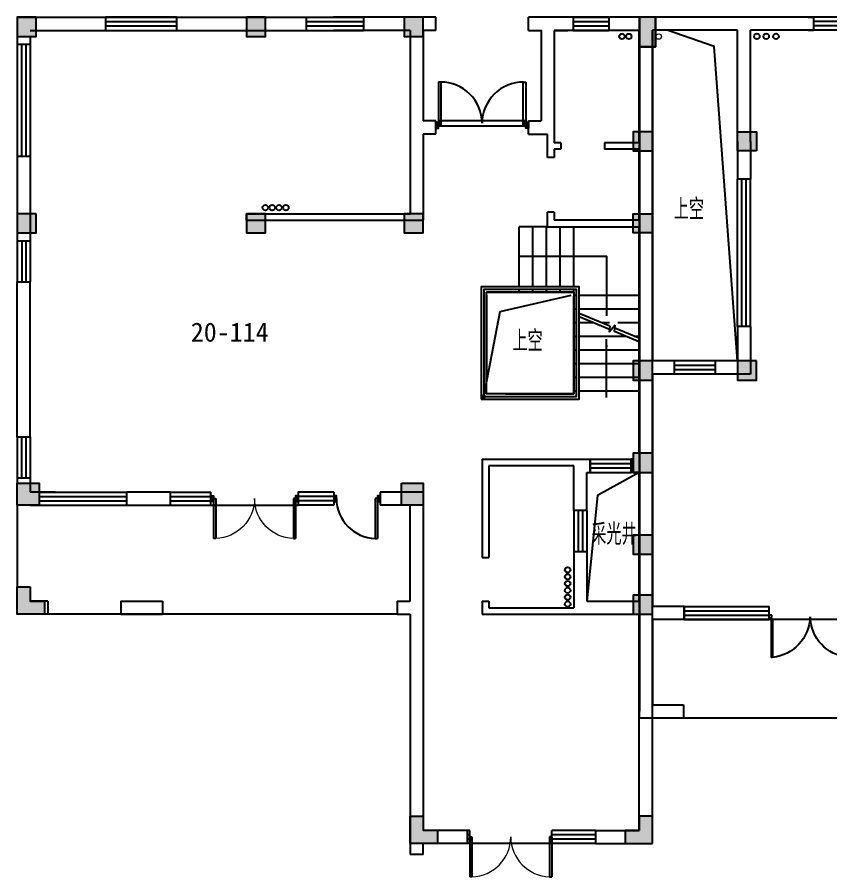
# Model space of a CAD drawing. Extents: x 296441 to 853063, y 459050 to 1117990.
# Drawn here: x 434101 to 449011, y 724480 to 740233 of the extents above; entities that cross this region are included whole.
import ezdxf
from ezdxf.enums import TextEntityAlignment as Align

# ---------------------------------------------------------------- set-up
doc = ezdxf.new("R2010")
doc.units = 0
doc.header["$LTSCALE"] = 1000
for name, pattern in [('20-PLAN-BS01-P$0$BSMT-PLAN-BS01-P$0$BSMT-PLAN-BS01-P$0$HIDDEN2', [4.7625, 3.175, -1.5875]), ('5-GRID$0$CENTER2', [28.575, 19.05, -3.175, 3.175, -3.175]), ('E1-FL01$0$HIDDEN2', [4.7625, 3.175, -1.5875])]:
    doc.linetypes.add(name, pattern=pattern)
for name, color, linetype in [('0-COL', 50, 'Continuous'), ('0-COL-H1', 170, 'Continuous'), ('5-GRID$0$G-GRID', 8, '5-GRID$0$CENTER2'), ('A-FL01$0$水条件', 2, 'Continuous'), ('C1-PLAN-FL03-P$0$A-ANNO-IDEN', 2, 'Continuous'), ('dianti-BM01$0$A-STRS', 4, 'Continuous'), ('DIM_LEAD', 3, 'Continuous'), ('DIM_SYMB', 3, 'Continuous'), ('DZ-3-PLAN-FL01$0$A-DOOR', 4, 'Continuous'), ('DZ-3-TEXT-FL01$0$A-ROOM-IDEN', 4, 'Continuous'), ('DZ-TEXT-FL01$0$A-ROOM-IDEN', 4, 'Continuous'), ('E1-BS01-18-19$0$A-OVLK', 140, 'Continuous'), ('E1-FL01$0$A-ANNO-SYMB', 6, 'Continuous'), ('E1-FL01$0$A-HOLE', 211, 'Continuous'), ('E1-FL01$0$A-STRS', 4, 'Continuous'), ('E1-FL01$0$A-WALL-INTR', 51, 'E1-FL01$0$HIDDEN2'), ('E1-FL02$0$A-PLUM', 4, 'Continuous'), ('E1-FL02$0$A-STRS', 4, 'Continuous'), ('E1-FL03$0$A-HOLE', 211, 'Continuous'), ('E1-FL03$0$A-STRS', 4, 'Continuous'), ('E2-E3-FL01$0$E1-FL01$0$A-FLOR', 23, 'Continuous'), ('E2-E3-FL01$0$huachuangN$0$A-OVLK', 140, 'Continuous'), ('E4-FL01$0$A-HOLE', 211, 'Continuous'), ('E4-FL01$0$A-SECT-STONE', 42, 'Continuous'), ('E4-FL01$0$A-WALL', 1, 'Continuous'), ('G-FL01$0$A-ANNO-ARRW', 2, 'Continuous'), ('G-FL01$0$A-ANNO-SYMB', 6, 'Continuous'), ('G-FL01$0$A-DOOR', 4, 'Continuous'), ('G-FL01$0$A-HOLE', 211, 'Continuous'), ('G-FL01$0$A-OVLK', 140, 'Continuous'), ('G-FL01$0$A-STRS', 4, 'Continuous'), ('G-FL01$0$A-WALL', 1, 'Continuous'), ('G-FL01$0$M3b-FL01$0$A-WIND', 4, 'Continuous'), ('G-FL01$0$M3b-FL01$0$A_OTHER_0', 14, 'Continuous'), ('H-BM01$0$A-HRAL', 5, 'Continuous'), ('H-BM01$0$A-STRS', 4, 'Continuous'), ('huachuangN$0$A-SECT-STONE', 42, 'Continuous'), ('huachuangN$0$A-SECT-WIND', 155, 'Continuous'), ('huachuangN$0$A-WALL', 1, 'Continuous'), ('menchuangtao1$0$A-WALL', 1, 'Continuous'), ('menchuangtao1$0$A_CUR_FRAME', 112, 'Continuous'), ('mentouS-2$0$A-WALL', 1, 'Continuous'), ('mentouS-2$0$M3b-FL01$0$A-WIND', 4, 'Continuous'), ('mentouS-2$0$M3b-FL01$0$A_OTHER_0', 14, 'Continuous'), ('WALL', 242, 'Continuous'), ('WALL-MOVE', 41, 'Continuous'), ('ZT2_分格--轮廓-------LM、DY', 80, 'Continuous')]:
    doc.layers.add(name, color=color, linetype=linetype)
doc.layers.add('E1-BS01-18-19$0$ENTR-DETL-P$0$A-ANNO-NPLT', color=215, linetype='Continuous', plot=False)
doc.layers.add('E1-FL02$0$P-SEWG-EQPM', color=4, linetype='Continuous', lineweight=0)
doc.styles.add('C1-PLAN-FL03-P$0$GOA_03_黑体_1.00', font='simhei.ttf')
doc.styles.get("Standard").update_dxf_attribs({"font": 'gbenor.shx', "bigfont": 'gbcbig.shx'})

# ---------------------------------------------------------------- blocks, each defined once
blk = doc.blocks.new('C1-PLAN-FL03-P$0$GOA_A-roomnumber1')
blk = doc.blocks.new('G-FL01$0$$DorLib2D$00000002')
for p, q in [((-0.5, 0), (-0.5, 0.4875)), ((-0.475, 0.4875), (-0.5, 0.4875)), ((-0.475, 0), (-0.475, 0.4875)), ((0.475, 0), (0.475, 0.4875)), ((0.475, 0.4875), (0.5, 0.4875)), ((0.5, 0), (0.5, 0.4875)), ((-0.5, 0), (-0.475, 0)), ((0.5, 0), (0.475, 0))]:
    blk.add_line(p, q)
at = {"lineweight": 13}
for centre, start, end in [((-0.4875, 0), 0, 88.53072), ((0.4875, 0), 91.46928, 180)]:
    blk.add_arc(centre, 0.4875, start, end, dxfattribs=at)
blk = doc.blocks.new('A$C5F0F141B')
at = {"color": 2}
for p, q in [((-4521, 14899, -15), (-5821, 14899, -15)), ((-4521, 14899, -15), (-4521, 14659, -15)), ((-2146, 14899, -8), (-1096, 14899, -8)), ((-2096, 14899), (-1146, 14899, -15)), ((2749, 14899, -15), (2749, 14659, -15)), ((3399, 14899, -15), (3399, 14659, -15)), ((-3891, 5959), (-2291, 5959, 4)), ((854, -241, -26), (854, -1, -15)), ((2354, -241, -26), (2354, -1, -15))]:
    blk.add_line(p, q, dxfattribs=at)
for points, elevation in [([(-5821, 14899), (-4521, 14899)], -15), ([(-5821, 14819), (-4521, 14819)], -15), ([(-2146, 14899), (-1096, 14899)], -8), ([(-2146, 14819), (-1096, 14819)], -8), ([(2749, 14899), (3399, 14899)], -15), ([(2749, 14819), (3399, 14819)], -15), ([(-5821, 14739), (-4521, 14739)], -15), ([(-5821, 14659), (-4521, 14659)], -15), ([(-2146, 14739), (-1096, 14739)], -8), ([(-2146, 14659), (-1096, 14659)], -8), ([(2749, 14739), (3399, 14739)], -15), ([(2749, 14659), (3399, 14659)], -15), ([(2279, 11059), (1759, 11059)], -15), ([(3059, 6799), (3809, 6799)], -15), ([(3059, 6719), (3809, 6719)], -15), ([(3059, 6639), (3809, 6639)], -15), ([(3059, 6559), (3809, 6559)], -15), ([(-7441, 6458), (-7201, 6458)], -15), ([(-1641, 6199), (-2291, 6199), (-2291, 5959)], 4), ([(-1641, 6199), (-1641, 5959)], 4), ([(-1641, 6119), (-2291, 6119)], 4), ([(-1641, 6039), (-2291, 6039)], 4), ([(-1641, 5959), (-2291, 5959)], 4), ([(2759, 5859), (2759, 5109)], -15), ([(2839, 5859), (2839, 5109)], -15), ([(2919, 5859), (2919, 5109)], -15), ([(2999, 5859), (2999, 5109)], -15), ([(-481, 3959), (-6881, 3959)], -15)]:
    blk.add_lwpolyline(points, dxfattribs=dict(at, elevation=elevation))
for points in [[(4199, -241), (4199, 14359)], [(-3891, 5959), (-3891, 6199)], [(-7441, 5959), (-7441, 4459)], [(-4641, 5959), (-3891, 5959)]]:
    blk.add_lwpolyline(points, dxfattribs=at)
at = {"layer": '0-COL-H1', "color": 2}
for p, q in [((4199, 259), (3959, 259)), ((3959, 259), (3959, -1)), ((4199, -241), (4199, 259)), ((3699, -1), (3699, -241)), ((3959, -1), (3699, -1)), ((3699, -241), (4199, -241))]:
    blk.add_line(p, q, dxfattribs=at)
for points in [[(-7091, 14899), (-7441, 14899), (-7441, 14549), (-7091, 14549)], [(-2891, 14899), (-3241, 14899), (-3241, 14549), (-2891, 14549)], [(-1, 14899), (-351, 14899), (-351, 14549), (-1, 14549)], [(4259, 14899), (3959, 14899), (3959, 14359), (4259, 14359)], [(-7091, 11299), (-7441, 11299), (-7441, 10949), (-7091, 10949)], [(-2891, 11299), (-3241, 11299), (-3241, 10949), (-2891, 10949)], [(-1, 11299), (-351, 11299), (-351, 10949), (-1, 10949)], [(4199, 10949), (3849, 10949), (3849, 11299), (4199, 11299)], [(4199, 6909), (3849, 6909), (3849, 6559), (4199, 6559)], [(-7441, 6359), (-7041, 6359), (-7041, 5959), (-7441, 5959)], [(-401, 6359), (-1, 6359), (-1, 5959), (-401, 5959)], [(0, 260), (0, 0), (260, 0), (260, -240), (-240, -240), (-240, 260)]]:
    blk.add_lwpolyline(points, close=True, dxfattribs=at)
at = {"layer": '0-COL-H1', "color": 2, "elevation": 0}
for points in [[(-7201, 4459), (-7201, 4199), (-6941, 4199), (-6941, 3959), (-7441, 3959), (-7441, 4459)], [(4199, 4309), (3849, 4309), (3849, 3959), (4199, 3959)]]:
    blk.add_lwpolyline(points, close=True, dxfattribs=at)
at = {"layer": '0-COL-H1', "color": 2}
for points in [[(-7441, 14549), (-7441, 14899), (-7091, 14549), (-7091, 14899)], [(-3241, 14549), (-3241, 14899), (-2891, 14549), (-2891, 14899)], [(-351, 14549), (-351, 14899), (-1, 14549), (-1, 14899)], [(3959, 14359), (3959, 14899), (4259, 14359), (4259, 14899)], [(-7441, 10949), (-7441, 11299), (-7091, 10949), (-7091, 11299)], [(-3241, 10949), (-3241, 11299), (-2891, 10949), (-2891, 11299)], [(-351, 10949), (-351, 11299), (-1, 10949), (-1, 11299)], [(3849, 11299), (3849, 10949), (4199, 11299), (4199, 10949)], [(3849, 6559), (3849, 6909), (4199, 6559), (4199, 6909)], [(-7041, 5959), (-7041, 6359), (-7441, 5959), (-7441, 6359)], [(-1, 5959), (-1, 6359), (-401, 5959), (-401, 6359)], [(-7201, 4459, 0), (-7441, 4459, 0), (-7201, 4199, 0), (-7441, 3959, 0)], [(3849, 3959, 0), (3849, 4309, 0), (4199, 3959, 0), (4199, 4309, 0)], [(-7201, 4199, 0), (-7441, 3959, 0), (-6941, 4199, 0), (-6941, 3959, 0)], [(0, 260), (-240, 260), (0, 0), (-240, -240)], [(3959, 259), (4199, 259), (3959, -1), (4199, -241)], [(0, 0), (-240, -240), (260, 0), (260, -240)], [(3959, -1), (4199, -241), (3699, -1), (3699, -241)]]:
    blk.add_solid(points, dxfattribs=at)
at = {"layer": 'A-FL01$0$水条件', "color": 2}
for centre in [(3642, 14547, -15), (3767, 14547, -15), (-2893, 11410, -15), (-2768, 11410, -15), (-2643, 11410, -15), (-2518, 11410, -15), (2647, 4771, -15), (2647, 4646, -15), (2647, 4521, -15), (2647, 4396, -15), (2647, 4271, -15), (2647, 4146, -15)]:
    blk.add_circle(centre, 50, dxfattribs=at)
at = {"layer": 'dianti-BM01$0$A-STRS', "color": 2, "ltscale": 0.1, "elevation": -15}
blk.add_lwpolyline([(1759, 7999), (2759, 7999), (2759, 9789)], dxfattribs=at)
at = {"layer": 'DIM_LEAD', "color": 2, "const_width": 40}
blk.add_lwpolyline([(1127, 7956, 1), (1090, 7941, 1)], format="xyb", close=True, dxfattribs=at)
at = {"layer": 'E1-FL01$0$A-WALL-INTR', "color": 2, "ltscale": 0.08, "extrusion": (8.34702e-21, 4.5439e-05, 1)}
blk.add_line((-3241, 11179, -15), (-3241, 11299, -15), dxfattribs=at)
at = {"layer": 'E1-FL03$0$A-HOLE', "color": 2, "linetype": 'ByBlock'}
for p, q in [((2759, 9859, -15), (1159, 9859, -15)), ((1159, 9809, -15), (1159, 8329, -15))]:
    blk.add_line(p, q, dxfattribs=at)
at = {"layer": 'E1-FL03$0$A-HOLE', "color": 2, "linetype": 'ByBlock', "elevation": -15}
blk.add_lwpolyline([(1109, 7949), (1409, 9509), (2709, 9809)], dxfattribs=at)
blk.add_lwpolyline([(1159, 9859), (2759, 9859), (2759, 7999), (1159, 7999)], close=True, dxfattribs=at)
at = {"layer": 'G-FL01$0$A-ANNO-ARRW', "color": 2, "extrusion": (2.78234e-21, 2.27195e-05, 1), "elevation": 0}
for points in [[(1759, 10519), (3359, 10519), (3359, 9429)], [(3359, 7929), (3359, 8999)]]:
    blk.add_lwpolyline(points, dxfattribs=at)
at = {"layer": 'G-FL01$0$A-ANNO-ARRW', "color": 2, "extrusion": (2.78234e-21, 2.27195e-05, 1)}
for points in [[(3335, 9569, 0), (3359, 9429, 0), (3382, 9569, 0)], [(3335, 8859, 0), (3359, 8999, 0), (3382, 8859, 0)]]:
    blk.add_solid(points, dxfattribs=at)
at = {"layer": 'G-FL01$0$A-ANNO-SYMB', "color": 2, "extrusion": (2.78234e-21, 2.27195e-05, 1)}
for p, q in [((3421, 9238, -15), (2859, 9473, -15)), ((3413, 9178, -15), (2859, 9408, -15)), ((3519, 9258, -15), (3406, 9129, -15)), ((3421, 9238, -15), (3406, 9129, -15)), ((3502, 9141, -15), (3519, 9258, -15)), ((3939, 8960, -15), (3502, 9141, -15)), ((3939, 9024, -15), (3511, 9201, -15))]:
    blk.add_line(p, q, dxfattribs=at)
at = {"layer": 'G-FL01$0$A-DOOR', "color": 2, "extrusion": (-8.34702e-21, 4.5439e-05, 1)}
for p, q in [((-841, 6079), (-879, 6079)), ((-879, 6079), (-879, 5347)), ((-841, 6079), (-841, 5347)), ((-879, 5347), (-841, 5347))]:
    blk.add_line(p, q, dxfattribs=at)
at = {"layer": 'G-FL01$0$A-DOOR', "color": 2}
blk.add_arc((-860, 6079), 731, 180, 268.5307, dxfattribs=at)
at = {"layer": 'G-FL01$0$A-HOLE', "color": 2, "elevation": -15}
blk.add_lwpolyline([(3959, 6559), (3193, 6132), (2999, 4199)], dxfattribs=at)
at = {"layer": 'G-FL01$0$A-OVLK', "color": 2, "extrusion": (8.34702e-21, 4.5439e-05, 1)}
for p, q in [((-7441, 14404, -15), (-7441, 12354, -15)), ((-7360, 14404, 5), (-7360, 12354, 5)), ((-7281, 14404, -5), (-7281, 12354, -5)), ((-7201, 14404, -15), (-7201, 12354, -15)), ((-7441, 10799, -15), (-7441, 10049, -15)), ((-7359, 10799, -46), (-7359, 10049, -46)), ((-7281, 10799, -15), (-7281, 10049, -15)), ((-7201, 10799, -15), (-7201, 10049, -15)), ((-7441, 7209, -15), (-7441, 6458, -15)), ((-7360, 7209, -15), (-7360, 6458, 5)), ((-7281, 7209, -15), (-7281, 6458, -5)), ((-7201, 7209, -15), (-7201, 6458, -15)), ((854, -1, -15), (804, -1, -15)), ((854, -81, -15), (804, -81, -15)), ((3154, -1, -15), (2354, -1, -15)), ((3154, -81, -15), (2354, -81, -15)), ((854, -161, -15), (804, -161, -15)), ((3154, -241, -15), (804, -241, -15)), ((3154, -161, -15), (2354, -161, -15))]:
    blk.add_line(p, q, dxfattribs=at)
at = {"layer": 'G-FL01$0$A-OVLK', "color": 2, "extrusion": (-8.34702e-21, 4.5439e-05, 1)}
for p, q in [((-7041, 6199), (-5441, 6199)), ((-4641, 6199), (-3891, 6199)), ((-7041, 6119), (-5441, 6119)), ((-7041, 6039), (-5441, 6039)), ((-4641, 6119, 6), (-3891, 6119, 6)), ((-4641, 6039, 11), (-3891, 6039, 11)), ((-7041, 5959), (-5441, 5959))]:
    blk.add_line(p, q, dxfattribs=at)
at = {"layer": 'G-FL01$0$A-STRS', "color": 2, "ltscale": 0.1, "extrusion": (2.78234e-21, 2.27195e-05, 1)}
for p, q in [((1759, 9959, -15), (1759, 11059, -15)), ((2009, 9959, -15), (2009, 11059, -15)), ((2259, 9959, -15), (2259, 11057, -15)), ((2509, 9959, -15), (2509, 11059, -15)), ((2759, 9959, -15), (2759, 11059, -15)), ((1759, 9859, -15), (1759, 9909, -15)), ((2009, 9859, -15), (2009, 9909, -15)), ((2259, 9859, -15), (2259, 9909, -15)), ((2509, 9859, -15), (2509, 9909, -15)), ((2759, 9859, -15), (2759, 9909, -15)), ((2759, 9804, -15), (2809, 9804, -15)), ((2859, 9804, -15), (3939, 9804, -15)), ((2759, 9554, -15), (2809, 9554, -15)), ((2859, 9554, -15), (3939, 9554, -15)), ((2759, 9304, -15), (2809, 9304, -15)), ((2859, 9304, -15), (3111, 9304, -15)), ((3264, 9304, -15), (3413, 9304, -15)), ((3564, 9304, -15), (3939, 9304, -15)), ((2759, 9054, -15), (2809, 9054, -15)), ((2859, 9054, -15), (3712, 9054, -15)), ((3867, 9054, -15), (3939, 9054, -15)), ((2759, 8804, -15), (2809, 8804, -15)), ((2859, 8804, -15), (3939, 8804, -15)), ((2759, 8554, -15), (2809, 8554, -15)), ((2859, 8554, -15), (3939, 8554, -15)), ((2759, 8304, -15), (2809, 8304, -15)), ((2859, 8304, -15), (3939, 8304, -15)), ((2759, 8054, -15), (2809, 8054, -15)), ((2859, 8054, -15), (3939, 8054, -15))]:
    blk.add_line(p, q, dxfattribs=at)
at = {"layer": 'G-FL01$0$A-STRS', "color": 2, "ltscale": 0.1}
for p, q in [((1759, 9859, -15), (2759, 9859, -15)), ((2759, 9859, -15), (2759, 8054, -15))]:
    blk.add_line(p, q, dxfattribs=at)
at = {"layer": 'G-FL01$0$A-WALL', "color": 2}
for p, q in [((-7441, 7209), (-7441, 10049)), ((-7201, 7209), (-7201, 10049)), ((3959, -1), (3959, 3959)), ((3164, -1), (3959, -1)), ((3164, -241), (4199, -241))]:
    blk.add_line(p, q, dxfattribs=at)
at = {"layer": 'G-FL01$0$M3b-FL01$0$A-WIND', "color": 2, "extrusion": (8.34702e-21, -4.5439e-05, 1), "elevation": -4}
for points in [[(329, 12920), (329, 13700, 0.414214), (319, 13710), (289, 13710, 0.414214), (279, 13700), (279, 12920, 0.414214), (289, 12910), (319, 12910, 0.414214)], [(1829, 12920), (1829, 13700, -0.414214), (1839, 13710), (1869, 13710, -0.414214), (1879, 13700), (1879, 12920, -0.414214), (1869, 12910), (1839, 12910, -0.414214)]]:
    blk.add_lwpolyline(points, format="xyb", close=True, dxfattribs=at)
at = {"layer": 'G-FL01$0$M3b-FL01$0$A-WIND', "color": 2, "extrusion": (8.34702e-21, -4.5439e-05, 1)}
for centre, start, end in [((324, 12955, -4), 0.0007, 90.3664), ((1834, 12955, -4), 89.6336, 179.9993)]:
    blk.add_arc(centre, 755, start, end, dxfattribs=at)
at = {"layer": 'G-FL01$0$M3b-FL01$0$A_OTHER_0', "color": 2, "extrusion": (8.34702e-21, -4.5439e-05, 1), "elevation": -4}
blk.add_lwpolyline([(289, 12910), (1869, 12910, 0.414214), (1879, 12920), (1879, 12990, 0.414214), (1869, 13000), (289, 13000, 0.414214), (279, 12990), (279, 12920, 0.414214)], format="xyb", close=True, dxfattribs=at)
at = {"layer": 'G-FL01$0$M3b-FL01$0$A_OTHER_0', "color": 2, "extrusion": (8.34702e-21, -4.5439e-05, 1)}
for centre in [(304, 12955, -4), (1854, 12955, -4)]:
    blk.add_circle(centre, 15, dxfattribs=at)
at = {"layer": 'H-BM01$0$A-HRAL', "color": 2, "elevation": -15}
for points in [[(1059, 7899), (2859, 7899), (2859, 9959), (1059, 9959)], [(1109, 7949), (2809, 7949), (2809, 9909), (1109, 9909)]]:
    blk.add_lwpolyline(points, close=True, dxfattribs=at)
at = {"layer": 'H-BM01$0$A-STRS', "color": 2, "ltscale": 0.1}
blk.add_line((1509, 7999, -15), (2759, 7999, -15), dxfattribs=at)
at = {"layer": 'menchuangtao1$0$A-WALL', "color": 2, "extrusion": (8.34702e-21, 4.5439e-05, 1)}
for p, q in [((229, 12999, -27), (209, 12999, -27)), ((229, 12759, -27), (229, 12999, -27)), ((1929, 12999, -27), (1949, 12999, -27)), ((1929, 12759, -27), (1929, 12999, -27)), ((229, 12759, -27), (209, 12759, -27)), ((1929, 12759, -27), (1949, 12759, -27)), ((3809, 6799, -15), (3809, 6559, -15))]:
    blk.add_line(p, q, dxfattribs=at)
at = {"layer": 'menchuangtao1$0$A_CUR_FRAME', "color": 2, "extrusion": (8.34702e-21, 4.5439e-05, 1)}
for p, q in [((279, 12867, -4), (229, 12972, -4)), ((279, 12972, -4), (229, 12867, -4)), ((1879, 12867, -4), (1929, 12972, -4)), ((1879, 12972, -4), (1929, 12867, -4))]:
    blk.add_line(p, q, dxfattribs=at)
at = {"layer": 'menchuangtao1$0$A_CUR_FRAME', "color": 2, "extrusion": (-8.34702e-21, 4.5439e-05, 1)}
for p, q in [((-3841, 6131, 5), (-3891, 6026, 5)), ((-3841, 6026, 5), (-3891, 6131, 5)), ((-2341, 6131, 5), (-2291, 6026, 5)), ((-2341, 6026, 5), (-2291, 6131, 5)), ((-1641, 6131, 0), (-1591, 6026, 0)), ((-1641, 6026, 0), (-1591, 6131, 0)), ((-841, 6131, 0), (-791, 6026, 0)), ((-841, 6026, 0), (-791, 6131, 0))]:
    blk.add_line(p, q, dxfattribs=at)
at = {"layer": 'menchuangtao1$0$A_CUR_FRAME', "color": 2, "extrusion": (8.34702e-21, 4.5439e-05, 1), "elevation": -3}
for points in [[(229, 12972), (229, 12867), (279, 12867), (279, 12972)], [(1929, 12972), (1929, 12867), (1879, 12867), (1879, 12972)]]:
    blk.add_lwpolyline(points, close=True, dxfattribs=at)
at = {"layer": 'menchuangtao1$0$A_CUR_FRAME', "color": 2, "extrusion": (-8.34702e-21, 4.5439e-05, 1)}
for points, elevation in [([(-3891, 6026), (-3891, 6131), (-3841, 6131), (-3841, 6026)], 5), ([(-2291, 6026), (-2291, 6131), (-2341, 6131), (-2341, 6026)], 5), ([(-1591, 6026), (-1591, 6131), (-1641, 6131), (-1641, 6026)], 0), ([(-791, 6026), (-791, 6131), (-841, 6131), (-841, 6026)], 0)]:
    blk.add_lwpolyline(points, close=True, dxfattribs=dict(at, elevation=elevation))
at = {"layer": 'WALL', "color": 2, "extrusion": (8.34702e-21, 4.5439e-05, 1)}
for p, q in [((-7441, 14899, -15), (-7441, 14404, -15)), ((-7441, 14899, -15), (-5821, 14899, -15)), ((-5821, 14899, -15), (-5821, 14659, -15)), ((-4521, 14899, -15), (-2146, 14899, -8)), ((-2146, 14899, -8), (-2146, 14659, -8)), ((229, 14899, -15), (-1646, 14899, -15)), ((-1096, 14899, -8), (-1096, 14659, -8)), ((229, 14659, -15), (229, 14899, -15)), ((1929, 14659, -15), (1929, 14899, -15)), ((4199, 14899, -15), (1929, 14899, -15)), ((-7201, 14659, -15), (-5821, 14659, -15)), ((-4521, 14659, -15), (-2146, 14659, -8)), ((-241, 14659, -15), (-1646, 14659, -15)), ((-241, 14659, -15), (-241, 11299, -15)), ((1929, 14659, -15), (2159, 14659, -15)), ((2399, 14659, -15), (2649, 14659, -15)), ((3959, 14659, -15), (2399, 14659, -15)), ((2399, 14659, -15), (2399, 12599, -15)), ((3959, 12599, -15), (3959, 14659, -15)), ((-7201, 14549), (-7201, 14404, -15)), ((229, 12999, -15), (-1, 12999, -15)), ((1929, 12999, -15), (2159, 12999, -15)), ((-1, 12759, -15), (-1, 11179, -15)), ((229, 12759, -15), (-1, 12759, -15)), ((1929, 12759, -15), (2279, 12759, -15)), ((2279, 12479, -15), (2279, 12759, -15)), ((2279, 12326, -15), (2279, 12479, -15)), ((2519, 12599, -15), (2399, 12599, -15)), ((2519, 12479, -15), (2399, 12479, -15)), ((2399, 12479, -15), (2399, 12326, -15)), ((2519, 12599, -15), (2519, 12479, -15)), ((3959, 12599, -15), (3319, 12599, -15)), ((3319, 12599, -15), (3319, 12479, -15)), ((3959, 12479, -15), (3319, 12479, -15)), ((3959, 11179, -15), (3959, 12479, -15)), ((-7441, 12354, -15), (-7441, 10799, -15)), ((-7201, 12354, -15), (-7201, 10799, -15)), ((2399, 12326, -15), (2279, 12326, -15)), ((-3241, 11299, -15), (-241, 11299, -15)), ((2399, 11326, -15), (2279, 11326, -15)), ((2279, 11059, -15), (2279, 11326, -15)), ((2399, 11326, -15), (2399, 11179, -15)), ((-3241, 11179, -15), (-1, 11179, -15)), ((3959, 11179, -15), (2399, 11179, -15)), ((3959, 6909), (3959, 11059, -15)), ((-7441, 7209, -15), (-7441, 10049, -15)), ((-7201, 7209, -15), (-7201, 10049, -15)), ((1079, 6799, -15), (1079, 4999, -15)), ((1079, 6799, -15), (3059, 6799, -15)), ((3059, 6799, -15), (3059, 6559, -15)), ((3059, 6559, -15), (3059, 6799, -15)), ((3809, 6559, -15), (3809, 6799, -15)), ((3849, 6799), (3809, 6799, -15)), ((2759, 6679, -15), (1199, 6679, -15)), ((1199, 6679, -15), (1199, 4999, -15)), ((2759, 5859, -15), (2759, 6679, -15)), ((2999, 5859, -15), (2999, 6559, -15)), ((2999, 6559, -15), (3059, 6559, -15)), ((3959, 6559, -15), (3809, 6559, -15)), ((3959, 4199, -15), (3959, 6559, -15)), ((-7201, 6459, -15), (-7201, 6199, -15)), ((-6746, 6199, -15), (-7201, 6199, -15)), ((-4641, 6199), (-5441, 6199)), ((-1, 6199, -15), (-791, 6199)), ((-1, 6199, -15), (-1, -1, -15)), ((-7201, 5959, -15), (-7041, 5959, 0)), ((-5441, 5959), (-4641, 5959)), ((-241, 5959, -15), (-791, 5959)), ((-241, 4199, -15), (-241, 5959, -15)), ((2999, 5859, -15), (2759, 5859, -15)), ((2759, 5109, -15), (2999, 5109, -15)), ((2759, 5109, -15), (2759, 4079, -15)), ((2999, 5109, -15), (2999, 4199, -15)), ((1079, 4999, -15), (1199, 4999, -15)), ((-6881, 4199, -15), (-7201, 4199, -15)), ((-6881, 4199, -15), (-6881, 3959, -15)), ((-6881, 4199, -15), (-6881, 3959, -15)), ((-481, 4199, -15), (-481, 3959, -15)), ((-481, 4199, -15), (-481, 3959, -15)), ((-481, 4199, -15), (-241, 4199, -15)), ((1079, 4199, -15), (1199, 4199, -15)), ((1079, 4199, -15), (1079, 3959, -15)), ((1199, 4199, -15), (1199, 4079, -15)), ((2999, 4199, -15), (3959, 4199, -15)), ((-6881, 3959, -15), (-7441, 3959, -15)), ((-481, 3959, -15), (-241, 3959, -15)), ((-241, 3959, -15), (-241, -441, -15)), ((1079, 3959, -15), (3959, 3959, -15)), ((1199, 4079, -15), (2759, 4079, -15)), ((3959, -1, -15), (3959, 3959, -15)), ((804, -1, -15), (-1, -1, -15)), ((804, -1, -15), (804, -241, -15)), ((3154, -1, -15), (3154, -241, -15)), ((3154, -1, -15), (3959, -1, -15)), ((-1, -441, -15), (-1, -241, -15)), ((804, -241, -15), (-1, -241, -15)), ((3154, -241, -15), (3959, -241, -15)), ((-1, -441, -15), (-241, -441, -15))]:
    blk.add_line(p, q, dxfattribs=at)
at = {"layer": 'WALL', "color": 2}
for p, q in [((-7441, 14404, -15), (-7201, 14404, -15)), ((229, 12759, -15), (229, 12999, -15)), ((1929, 12759, -15), (1929, 12999, -15)), ((-7441, 12354, -15), (-7201, 12354, -15)), ((2279, 11059, -15), (3959, 11059, -15)), ((-7441, 10799, -15), (-7201, 10799, -15)), ((-7441, 10049, -15), (-7201, 10049, -15)), ((-7441, 7209, -15), (-7201, 7209, -15)), ((-7441, 6459, -15), (-7441, 6359))]:
    blk.add_line(p, q, dxfattribs=at)
at = {"layer": 'WALL', "color": 2, "extrusion": (-8.34702e-21, 4.5439e-05, 1)}
for p, q in [((-7041, 6199), (-7041, 5959)), ((-5441, 6199), (-5441, 5959)), ((-4641, 6199), (-4641, 5959)), ((-791, 6199), (-791, 5959)), ((-5541, 4199), (-5541, 3959)), ((-5541, 4199), (-5541, 3959)), ((-5541, 4199), (-4781, 4199)), ((-4781, 4199), (-4781, 3959)), ((-4781, 4199), (-4781, 3959)), ((-5541, 3959), (-4781, 3959))]:
    blk.add_line(p, q, dxfattribs=at)
at = {"layer": 'WALL', "color": 2, "extrusion": (8.34702e-21, 4.5439e-05, 1), "elevation": 0}
for points in [[(229, 14659), (-1, 14659), (-1, 12999)], [(2159, 14659), (2159, 14659), (2159, 12999)]]:
    blk.add_lwpolyline(points, dxfattribs=at)
at = {"layer": 'C1-PLAN-FL03-P$0$A-ANNO-IDEN', "color": 2}
ref = blk.add_blockref('C1-PLAN-FL03-P$0$GOA_A-roomnumber1', (-3548, 9399, 0), dxfattribs=at)
ref.add_attrib('房间编号', '20-114', dxfattribs={"layer": '0', "color": 2, "height": 350, "style": 'C1-PLAN-FL03-P$0$GOA_03_黑体_1.00'}).set_placement((-3546, 8954, 0), align=Align.CENTER)
at = {"layer": 'G-FL01$0$A-DOOR', "color": 2, "extrusion": (-8.34702e-21, 4.5439e-05, 1), "xscale": -1500, "yscale": 1500.000000000002, "zscale": 1500, "rotation": 180}
blk.add_blockref('G-FL01$0$$DorLib2D$00000002', (-3091, 6079, 5), dxfattribs=at)
at = {"layer": 'G-FL01$0$A-DOOR', "color": 2, "extrusion": (8.34702e-21, 4.5439e-05, 1), "xscale": 1500, "yscale": 1500, "zscale": 1500, "rotation": 180.0000000207457}
blk.add_blockref('G-FL01$0$$DorLib2D$00000002', (1604, -121, -26), dxfattribs=at)
at = {"layer": 'DZ-3-TEXT-FL01$0$A-ROOM-IDEN', "color": 2}
blk.add_text('采光井', height=385.8, dxfattribs=at).set_placement((3079, 5233, -15))
at = {"layer": 'DZ-TEXT-FL01$0$A-ROOM-IDEN', "color": 2}
blk.add_text('上空', height=385.8, dxfattribs=at).set_placement((1635, 8776, 0))
blk = doc.blocks.new('DZ-3-PLAN-FL01$0$DR_D02')
at = {"color": 2}
for p, q in [((-0.46, 0.495), (-0.475, 0.495)), ((-0.475, 0.02), (-0.475, 0.495)), ((-0.46, 0.02), (-0.46, 0.495)), ((0.46, 0.02), (0.46, 0.495)), ((0.46, 0.495), (0.475, 0.495)), ((0.475, 0.02), (0.475, 0.495)), ((-0.46, 0.02), (-0.5, 0.02)), ((-0.5, 0.02), (-0.5, -0.02)), ((-0.475, 0.02), (-0.475, 0)), ((-0.475, 0), (-0.468, 0)), ((-0.468, 0), (-0.468, -0.02)), ((0.46, 0.02), (0.5, 0.02)), ((0.468, 0), (0.468, -0.02)), ((0.475, 0), (0.468, 0)), ((0.475, 0.02), (0.475, 0)), ((0.5, 0.02), (0.5, -0.02)), ((-0.468, -0.02), (-0.5, -0.02)), ((0.468, -0.02), (0.5, -0.02))]:
    blk.add_line(p, q, dxfattribs=at)
for centre, start, end in [((-0.512, -0.015), 1.6619, 84.1677), ((0.512, -0.015), 95.8323, 178.3381)]:
    blk.add_arc(centre, 0.512, start, end, dxfattribs=at)
blk = doc.blocks.new('mentouS-2$0$M3b-FL01$0$户门1600-P')
at = {"layer": 'mentouS-2$0$M3b-FL01$0$A-WIND'}
for points in [[(-1549, 108), (-1549, -672, -0.414214), (-1559, -682), (-1589, -682, -0.414214), (-1599, -672), (-1599, 108, -0.414214), (-1589, 118), (-1559, 118, -0.414214)], [(-49, 108), (-49, -672, 0.414214), (-39, -682), (-9, -682, 0.414214), (1, -672), (1, 108, 0.414214), (-9, 118), (-39, 118, 0.414214)]]:
    blk.add_lwpolyline(points, format="xyb", close=True, dxfattribs=at)
for centre, start, end in [((-1554, 73), 269.6336, 359.9993), ((-44, 73), 180.0007, 270.3664)]:
    blk.add_arc(centre, 755, start, end, dxfattribs=at)
at = {"layer": 'mentouS-2$0$M3b-FL01$0$A_OTHER_0'}
blk.add_lwpolyline([(-1589, 118), (-9, 118, -0.414214), (1, 108), (1, 38, -0.414214), (-9, 28), (-1589, 28, -0.414214), (-1599, 38), (-1599, 108, -0.414214)], format="xyb", close=True, dxfattribs=at)
for centre in [(-1574, 73), (-24, 73)]:
    blk.add_circle(centre, 15, dxfattribs=at)
blk = doc.blocks.new('A$C56B82491')
at = {"color": 2}
for p, q in [((-3860, 2760), (-3860, 3000)), ((-2360, 2760), (-2360, 3000)), ((2005, -240), (2005, 0))]:
    blk.add_line(p, q, dxfattribs=at)
at = {"layer": '0-COL', "color": 2}
for points in [[(-5940, 13800), (-6240, 13800), (-6240, 13260), (-5940, 13260)], [(-610, 13800), (-910, 13800), (-910, 13260), (-610, 13260)], [(3660, 13800), (3360, 13800), (3360, 13260), (3660, 13260)], [(-6000, 11700), (-6350, 11700), (-6350, 11350), (-6000, 11350)], [(-6000, 11700), (-6350, 11700), (-6350, 11350), (-6000, 11350)], [(-4090, 11350), (-4440, 11350), (-4440, 11700), (-4090, 11700)], [(-600, 11350), (-950, 11350), (-950, 11700), (-600, 11700)], [(3600, 11700), (3250, 11700), (3250, 11350), (3600, 11350)], [(3600, 11700), (3250, 11700), (3250, 11350), (3600, 11350)], [(-6000, 7500), (-6350, 7500), (-6350, 7150), (-6000, 7150)], [(-6000, 7500), (-6350, 7500), (-6350, 7150), (-6000, 7150)], [(-4090, 7500), (-4440, 7500), (-4440, 7150), (-4090, 7150)], [(1360, 7500), (1060, 7500), (1060, 7200), (1360, 7200)], [(3600, 7500), (3250, 7500), (3250, 7150), (3600, 7150)], [(3600, 7500), (3250, 7500), (3250, 7150), (3600, 7150)], [(-6000, 4310), (-6350, 4310), (-6350, 3960), (-6000, 3960)], [(-6000, 4310), (-6350, 4310), (-6350, 3960), (-6000, 3960)], [(3600, 4310), (3250, 4310), (3250, 3960), (3600, 3960)], [(3600, 4310), (3250, 4310), (3250, 3960), (3600, 3960)], [(0, 260), (0, 0), (260, 0), (260, -240), (-240, -240), (-240, 260)], [(3360, 260), (3360, 0), (3100, 0), (3100, -240), (3600, -240), (3600, 260)]]:
    blk.add_lwpolyline(points, close=True, dxfattribs=at)
at = {"layer": '0-COL', "color": 2, "elevation": 0}
blk.add_lwpolyline([(0, 3110), (-350, 3110), (-350, 2760), (0, 2760)], close=True, dxfattribs=at)
at = {"layer": '0-COL-H1', "color": 2}
for p, q in [((-5420, 3000), (-3860, 3000)), ((-5420, 3000), (-3860, 3000)), ((-2360, 3000), (-820, 3000)), ((-2360, 3000), (-820, 3000)), ((-5420, 2920), (-3860, 2920)), ((-5420, 2840), (-3860, 2840)), ((-2360, 2920), (-820, 2920)), ((-2360, 2840), (-820, 2840)), ((-5420, 2760), (-3860, 2760)), ((-2360, 2760), (-820, 2760)), ((-5430, 960), (-810, 960))]:
    blk.add_line(p, q, dxfattribs=at)
for points in [[(-6240, 13260), (-6240, 13800), (-5940, 13260), (-5940, 13800)], [(-910, 13260), (-910, 13800), (-610, 13260), (-610, 13800)], [(3360, 13260), (3360, 13800), (3660, 13260), (3660, 13800)], [(-6350, 11350), (-6350, 11700), (-6000, 11350), (-6000, 11700)], [(-6350, 11350), (-6350, 11700), (-6000, 11350), (-6000, 11700)], [(-4440, 11700), (-4440, 11350), (-4090, 11700), (-4090, 11350)], [(-950, 11700), (-950, 11350), (-600, 11700), (-600, 11350)], [(3250, 11350), (3250, 11700), (3600, 11350), (3600, 11700)], [(3250, 11350), (3250, 11700), (3600, 11350), (3600, 11700)], [(-6350, 7150), (-6350, 7500), (-6000, 7150), (-6000, 7500)], [(-6350, 7150), (-6350, 7500), (-6000, 7150), (-6000, 7500)], [(-4440, 7150), (-4440, 7500), (-4090, 7150), (-4090, 7500)], [(1060, 7200), (1060, 7500), (1360, 7200), (1360, 7500)], [(3250, 7150), (3250, 7500), (3600, 7150), (3600, 7500)], [(3250, 7150), (3250, 7500), (3600, 7150), (3600, 7500)], [(-6350, 3960), (-6350, 4310), (-6000, 3960), (-6000, 4310)], [(-6350, 3960), (-6350, 4310), (-6000, 3960), (-6000, 4310)], [(3250, 3960), (3250, 4310), (3600, 3960), (3600, 4310)], [(3250, 3960), (3250, 4310), (3600, 3960), (3600, 4310)], [(-350, 2760, 0), (-350, 3110, 0), (0, 2760, 0), (0, 3110, 0)], [(0, 260), (-240, 260), (0, 0), (-240, -240)], [(3360, 260), (3600, 260), (3360, 0), (3600, -240)], [(0, 0), (-240, -240), (260, 0), (260, -240)], [(3360, 0), (3600, -240), (3100, 0), (3100, -240)]]:
    blk.add_solid(points, dxfattribs=at)
at = {"layer": '5-GRID$0$G-GRID', "color": 2}
blk.add_line((3360, 13560), (3360, 13800), dxfattribs=at)
at = {"layer": 'dianti-BM01$0$A-STRS', "color": 2, "ltscale": 0.1}
for p, q in [((2994, 9605), (3360, 9605)), ((2310, 9355), (3360, 9355)), ((2310, 9105), (3360, 9105)), ((2310, 8855), (3360, 8855)), ((1560, 7500), (1560, 8550)), ((1810, 7500), (1810, 8550)), ((2060, 7500), (2060, 8550)), ((2310, 8605), (3360, 8605)), ((2310, 7500), (2310, 8550))]:
    blk.add_line(p, q, dxfattribs=at)
at = {"layer": 'DIM_SYMB', "color": 2}
for points in [[(1040, 10935, 0, 0, 0), (2835, 10935, 0, 0, 0), (2835, 10155, 80, 0, 0), (2835, 9855, 0, 0, 0)], [(1310, 8025, 0, 0, 0), (2835, 8025, 0, 0, 0), (2835, 9055, 80, 0, 0), (2835, 9355, 0, 0, 0)]]:
    blk.add_lwpolyline(points, format="xyseb", dxfattribs=at)
at = {"layer": 'E1-BS01-18-19$0$A-OVLK', "color": 2}
for p, q in [((-1995, 13800), (-3045, 13800)), ((-1995, 13720), (-3045, 13720)), ((2980, 13800), (1930, 13800)), ((2980, 13720), (1930, 13720)), ((-1995, 13640), (-3045, 13640)), ((-1995, 13560), (-3045, 13560)), ((2980, 13640), (1930, 13640)), ((2980, 13560), (1930, 13560)), ((-4440, 8130), (-4440, 10830)), ((-4360, 8130), (-4360, 10830)), ((-4280, 8130), (-4280, 10830)), ((-4200, 8130), (-4200, 10830)), ((-4845, 7500), (-5595, 7500)), ((-4845, 7420), (-5595, 7420)), ((-4845, 7340), (-5595, 7340)), ((-4845, 7260), (-5595, 7260)), ((1060, 6405), (1060, 7155)), ((1140, 6405), (1140, 7155)), ((1220, 6405), (1220, 7155)), ((1300, 6405), (1300, 7155)), ((3030, 6300), (2280, 6300)), ((3030, 6220), (2280, 6220)), ((3030, 6140), (2280, 6140)), ((3030, 6060), (2280, 6060))]:
    blk.add_line(p, q, dxfattribs=at)
at = {"layer": 'E1-BS01-18-19$0$ENTR-DETL-P$0$A-ANNO-NPLT', "color": 2}
for centre, radius in [((3236, 13394), 75), ((3234, 13208), 50), ((3241, 4883), 75), ((3239, 4697), 50), ((3239, 4547), 50), ((3239, 4397), 50)]:
    blk.add_circle(centre, radius, dxfattribs=at)
at = {"layer": 'E1-FL01$0$A-ANNO-SYMB', "color": 2}
for p, q in [((3362, 9936), (2973, 9745)), ((2816, 9540), (2782, 9768)), ((3008, 9512), (2782, 9768)), ((3365, 9809), (2991, 9626)), ((2798, 9659), (2310, 9420)), ((2973, 9745), (3008, 9512)), ((2816, 9540), (2310, 9292))]:
    blk.add_line(p, q, dxfattribs=at)
at = {"layer": 'E1-FL01$0$A-HOLE', "color": 2}
blk.add_lwpolyline([(3360, 6300), (3060, 6960), (1300, 7260)], dxfattribs=at)
at = {"layer": 'E1-FL01$0$A-STRS', "color": 2, "ltscale": 0.1}
for p, q in [((1040, 11460), (1620, 11460)), ((1040, 11460), (1040, 10410)), ((1310, 7500), (1310, 8550)), ((1310, 7500), (1310, 8550))]:
    blk.add_line(p, q, dxfattribs=at)
at = {"layer": 'E1-FL02$0$A-PLUM', "color": 2}
for centre in [(-4085, 13449), (-3915, 13449), (-3735, 13449)]:
    blk.add_circle(centre, 50, dxfattribs=at)
at = {"layer": 'E1-FL02$0$A-STRS', "color": 2, "ltscale": 0.1}
blk.add_line((1310, 7500), (1310, 8550), dxfattribs=at)
at = {"layer": 'E1-FL02$0$P-SEWG-EQPM', "color": 2}
blk.add_circle((-5885, 13445), 50, dxfattribs=at)
at = {"layer": 'E1-FL03$0$A-HOLE', "color": 2, "linetype": 'ByBlock'}
blk.add_lwpolyline([(2310, 8550), (2010, 10110), (710, 10410)], dxfattribs=at)
blk.add_lwpolyline([(710, 10410), (2310, 10410), (2310, 8550), (710, 8550)], close=True, dxfattribs=at)
at = {"layer": 'E1-FL03$0$A-STRS', "color": 2, "ltscale": 0.1}
for p, q in [((1260, 11460), (1260, 10410)), ((1480, 11460), (1480, 10410)), ((1700, 11460), (1700, 10410)), ((1920, 11460), (1920, 10410)), ((2140, 11460), (2140, 10410)), ((2310, 10360), (3360, 10360)), ((2310, 10140), (3360, 10140)), ((2310, 9920), (3360, 9920)), ((2310, 9700), (2792, 9700)), ((2842, 9700), (2980, 9700)), ((2310, 9480), (2433, 9480))]:
    blk.add_line(p, q, dxfattribs=at)
at = {"layer": 'E2-E3-FL01$0$E1-FL01$0$A-FLOR', "color": 2}
for p, q in [((-3860, 2760), (-5410, 2760)), ((-2360, 2760, 0), (-3860, 2760)), ((-820, 2760), (-2360, 2760)), ((2005, -240), (505, -240)), ((2865, -840), (495, -840))]:
    blk.add_line(p, q, dxfattribs=at)
at = {"layer": 'E2-E3-FL01$0$huachuangN$0$A-OVLK', "color": 2}
for p, q in [((2855, 0), (2005, 0)), ((2855, -80), (2005, -80)), ((2855, -160), (2005, -160)), ((2855, -240), (2005, -240))]:
    blk.add_line(p, q, dxfattribs=at)
at = {"layer": 'E4-FL01$0$A-HOLE', "color": 2}
blk.add_lwpolyline([(-4440, 7500), (-4870, 13260), (-5730, 13560)], dxfattribs=at)
at = {"layer": 'E4-FL01$0$A-SECT-STONE', "color": 2}
blk.add_line((-1995, 13770), (-1995, 13590), dxfattribs=at)
at = {"layer": 'E4-FL01$0$A-WALL', "color": 2}
for p, q in [((-3145, 13800), (-3045, 13800)), ((-3045, 13560), (-3045, 13800)), ((-1995, 13800), (-1895, 13800)), ((-1995, 13560), (-1995, 13800)), ((-3145, 13560), (-3045, 13560)), ((-1995, 13560), (-1895, 13560)), ((-6240, 6300), (-6240, 7260)), ((3360, 6300), (3360, 7260))]:
    blk.add_line(p, q, dxfattribs=at)
at = {"layer": 'huachuangN$0$A-SECT-STONE', "color": 2}
blk.add_line((1930, 13590), (1930, 13770), dxfattribs=at)
at = {"layer": 'huachuangN$0$A-SECT-WIND', "color": 2}
for p, q in [((-500, 13560), (-450, 13628)), ((-500, 13628), (-450, 13560)), ((1150, 13560), (1200, 13628)), ((1150, 13628), (1200, 13560))]:
    blk.add_line(p, q, dxfattribs=at)
for points in [[(-450, 13628), (-450, 13560), (-500, 13560), (-500, 13628)], [(1200, 13628), (1200, 13560), (1150, 13560), (1150, 13628)]]:
    blk.add_lwpolyline(points, close=True, dxfattribs=at)
at = {"layer": 'huachuangN$0$A-WALL', "color": 2}
for p, q in [((1930, 13800), (1830, 13800)), ((1930, 13800), (1930, 13560)), ((3080, 13800), (2980, 13800)), ((2980, 13800), (2980, 13560)), ((1930, 13560), (1830, 13560)), ((3110, 13560), (2980, 13560))]:
    blk.add_line(p, q, dxfattribs=at)
at = {"layer": 'menchuangtao1$0$A-WALL', "color": 2}
for p, q in [((-5420, 3000), (-5440, 3000)), ((-5420, 3000), (-5420, 2760)), ((-820, 3000), (-800, 3000)), ((-820, 3000), (-820, 2760)), ((-5420, 2760), (-5440, 2760)), ((-820, 2760), (-800, 2760)), ((505, 0), (485, 0)), ((505, 0), (505, -240)), ((2855, 0), (2875, 0)), ((2855, 0), (2855, -240)), ((505, -240), (485, -240)), ((2855, -240), (2875, -240))]:
    blk.add_line(p, q, dxfattribs=at)
at = {"layer": 'mentouS-2$0$A-WALL', "color": 2}
blk.add_line((-500, 13560), (-500, 13800), dxfattribs=at)
at = {"layer": 'WALL', "color": 2}
for p, q in [((-4320, 13800), (-6240, 13800)), ((-6240, 13800), (-6240, 7380)), ((-3520, 13800), (-4320, 13800)), ((-3045, 13800), (-3520, 13800)), ((-3045, 13560), (-3045, 13800)), ((-1995, 13800), (-1995, 13560)), ((-1995, 13800), (-740, 13800)), ((-740, 13800), (-500, 13800)), ((-500, 13800), (-500, 13560)), ((1200, 13560), (1200, 13800)), ((1680, 13800), (1200, 13800)), ((1930, 13800), (1680, 13800)), ((1930, 13560), (1930, 13800)), ((2980, 13560), (2980, 13800)), ((3080, 13800), (2980, 13800)), ((3600, 13800), (3080, 13800)), ((3480, 13800), (3360, 13800)), ((3600, 12590), (3600, 13800)), ((-6240, 12560), (-6240, 13560)), ((-6000, 12590), (-6000, 13560)), ((-4440, 13560), (-6000, 13560)), ((-6000, 13560), (-6000, 7500)), ((-4440, 13280), (-4440, 13560)), ((-4200, 13310), (-4200, 13560)), ((-3550, 13560), (-4200, 13560)), ((-3045, 13560), (-3550, 13560)), ((-1995, 13560), (-840, 13560)), ((-840, 11460), (-840, 13560)), ((-600, 13560), (-500, 13560)), ((-600, 11460), (-600, 13560)), ((1620, 13560), (1200, 13560)), ((1620, 13560), (1620, 12480)), ((1740, 13560), (1740, 12480)), ((1930, 13560), (1740, 13560)), ((3050, 13560), (2980, 13560)), ((3360, 13560), (3110, 13560)), ((3360, 13560), (3360, 11580)), ((3600, 13560), (3600, 7500)), ((-4440, 11519), (-4440, 13280)), ((-4200, 11519), (-4200, 13310)), ((-6240, 12330), (-6240, 12560)), ((-6000, 12330), (-6000, 12590)), ((1740, 12480), (1620, 12480)), ((3600, 12330), (3600, 12590)), ((-6240, 11580), (-6240, 12330)), ((-6000, 11520), (-6000, 12330)), ((3600, 11520), (3600, 12330)), ((1620, 11680), (1620, 11460)), ((1740, 11680), (1620, 11680)), ((1740, 11680), (1740, 11580)), ((-6000, 7380), (-6000, 11520)), ((-4440, 11520), (-4440, 10830)), ((-4200, 11520), (-4200, 10830)), ((1740, 11580), (3360, 11580)), ((3600, 7380), (3600, 11520)), ((-6240, 7500), (-6240, 11460)), ((-840, 11460), (-600, 11460)), ((1740, 11460), (1620, 11460)), ((1620, 11460), (3360, 11460)), ((3360, 7500), (3360, 11460)), ((-4200, 10830), (-4440, 10830)), ((-4200, 8130), (-4440, 8130)), ((-4440, 8130), (-4440, 7500)), ((-4200, 8130), (-4200, 7260)), ((-5595, 7500), (-6000, 7500)), ((-5595, 7260), (-5595, 7500)), ((-4845, 7260), (-4845, 7500)), ((-4440, 7500), (-4845, 7500)), ((3030, 7500), (1060, 7500)), ((1060, 7155), (1060, 7500)), ((3360, 7500), (3030, 7500)), ((-6240, 7380), (-6240, 2880)), ((-6240, 6300), (-6240, 7260)), ((-6000, 6180), (-6000, 7380)), ((-6000, 7260), (-6000, 3000)), ((-5595, 7260), (-6000, 7260)), ((-4200, 7260), (-4845, 7260)), ((3030, 7260), (1300, 7260)), ((1300, 7155), (1300, 7260)), ((3360, 7260), (3030, 7260)), ((3360, 6300), (3360, 7260)), ((3600, 6180), (3600, 7380)), ((3600, 7260), (3600, 3000)), ((1060, 7155), (1300, 7155)), ((1060, 6405), (1300, 6405)), ((1060, 6180), (1060, 6405)), ((1300, 6300), (1300, 6405)), ((-6000, 5140), (-6000, 6180)), ((1060, 5000), (1060, 6180)), ((1300, 6300), (2280, 6300)), ((2280, 6300), (2280, 6060)), ((3030, 6300), (3030, 6060)), ((3030, 6300), (3360, 6300)), ((3600, 5140), (3600, 6180)), ((-6240, 5170), (-6240, 6060)), ((1180, 5000), (1180, 6060)), ((1180, 6060), (2280, 6060)), ((3030, 6060), (3360, 6060)), ((3360, 5070), (3360, 6060)), ((-6240, 5030), (-6240, 5110)), ((-6000, 5030), (-6000, 5140)), ((3360, 5030), (3360, 5110)), ((3600, 5030), (3600, 5140)), ((-6240, 4080), (-6240, 5030)), ((-6000, 4080), (-6000, 5030)), ((1060, 5000), (1180, 5000)), ((3360, 4080), (3360, 5030)), ((3600, 4080), (3600, 5030)), ((-6000, 3000), (-6000, 4440)), ((1060, 4200), (1180, 4200)), ((1060, 3960), (1060, 4200)), ((1180, 4080), (1180, 4200)), ((-6240, 960), (-6240, 3960)), ((3080, 3960), (1060, 3960)), ((3110, 4080), (1180, 4080)), ((3360, 3960), (3080, 3960)), ((3360, 4080), (3110, 4080)), ((3360, 0), (3360, 3960)), ((3600, -120), (3600, 4080)), ((-5420, 3000), (-6000, 3000)), ((-5420, 2760), (-5420, 3000)), ((-820, 2760), (-820, 3000)), ((0, 3000), (-820, 3000)), ((0, 3000), (0, 1080)), ((-6240, 2880), (-6240, 1080)), ((3360, 2880), (3360, 1080)), ((-5420, 2760), (-6000, 2760)), ((-6000, 2760), (-6000, 1200)), ((-240, 2760), (-820, 2760)), ((-240, 2760), (-240, 1200)), ((3600, 2760), (3600, 1200)), ((-6000, 1200), (-5430, 1200)), ((-5430, 1200), (-5430, 960)), ((-810, 1200), (-810, 960)), ((-810, 1200), (-240, 1200)), ((-6240, 960), (-5430, 960)), ((-810, 960), (-240, 960)), ((-240, 960), (-240, -120)), ((0, 1080), (0, 0)), ((3360, 1080), (3360, 0)), ((0, 0), (505, 0)), ((-240, -120), (-240, -840)), ((505, 0), (505, -240)), ((2855, 0), (2855, -240)), ((2855, 0), (3360, 0)), ((3600, -120), (3600, -840)), ((0, -240), (0, -600)), ((0, -240), (505, -240)), ((2855, -240), (3360, -240)), ((3360, -240), (3360, -600)), ((0, -600), (495, -600)), ((495, -600), (495, -840)), ((2865, -600), (2865, -840)), ((2865, -600), (3360, -600)), ((-240, -840), (495, -840)), ((2865, -840), (3600, -840))]:
    blk.add_line(p, q, dxfattribs=at)
at = {"layer": 'WALL-MOVE', "color": 2, "linetype": '20-PLAN-BS01-P$0$BSMT-PLAN-BS01-P$0$BSMT-PLAN-BS01-P$0$HIDDEN2'}
blk.add_line((-840, 11460), (-840, 11580), dxfattribs=at)
at = {"layer": 'C1-PLAN-FL03-P$0$A-ANNO-IDEN', "color": 2}
ref = blk.add_blockref('C1-PLAN-FL03-P$0$GOA_A-roomnumber1', (-1845, 9052), dxfattribs=at)
ref.add_attrib('房间编号', '20-113', dxfattribs={"layer": '0', "color": 2, "height": 350, "style": 'C1-PLAN-FL03-P$0$GOA_03_黑体_1.00'}).set_placement((-1844, 8606), align=Align.CENTER)
at = {"layer": 'DZ-3-PLAN-FL01$0$A-DOOR', "color": 2, "xscale": -1500, "yscale": 1500, "zscale": 1500, "rotation": 180}
for p in [(-3110, 2810, 0), (1255, -150, 0)]:
    blk.add_blockref('DZ-3-PLAN-FL01$0$DR_D02', p, dxfattribs=at)
at = {"layer": 'mentouS-2$0$M3b-FL01$0$A-WIND', "color": 2}
blk.add_blockref('mentouS-2$0$M3b-FL01$0$户门1600-P', (1149, 13522), dxfattribs=at)
at = {"layer": 'DZ-3-TEXT-FL01$0$A-ROOM-IDEN', "color": 2}
for s, p in [('上空', (-5609, 10089)), ('采光井', (1800, 6595))]:
    blk.add_text(s, height=385.8, dxfattribs=at).set_placement(p)
at = {"layer": 'DZ-TEXT-FL01$0$A-ROOM-IDEN', "color": 2}
blk.add_text('上空', height=385.8, dxfattribs=at).set_placement((1152, 9257, 0))

msp = doc.modelspace()

# ---------------------------------------------------------------- block references
at = {"layer": 'ZT2_分格--轮廓-------LM、DY', "ltscale": 1000}
for name, p in [('A$C5F0F141B', (441542.4, 725332.6, -15.4)), ('A$C56B82491', (451742.4, 726432.6))]:
    msp.add_blockref(name, p, dxfattribs=at)

doc.saveas('drawing.dxf')
